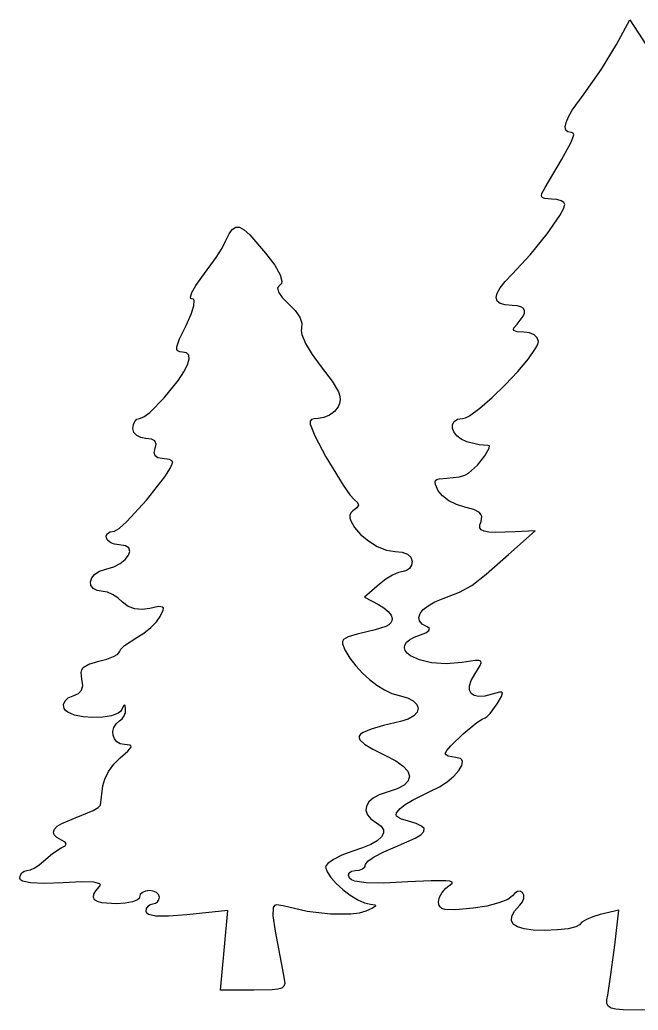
# Model space of a CAD drawing. Extents: x 27 to 278, y 52 to 253.
# Drawn here: x 26.9 to 152.5, y 51.8 to 253 of the extents above; entities that cross this region are included whole.
import ezdxf

# ---------------------------------------------------------------- set-up
doc = ezdxf.new("R2010")
doc.units = 0

msp = doc.modelspace()

# ---------------------------------------------------------------- linework, layer by layer
at = {"layer": 'Layer 1'}
for p, q in [((148.114224, 247.989228), (150.806057, 253.036042)), ((150.806057, 253.036042), (155.856709, 245.287058)), ((145.072577, 242.978705), (148.114224, 247.989228)), ((141.539685, 238.019184), (145.072577, 242.978705)), ((139.131957, 234.655295), (141.539685, 238.019184)), ((138.363504, 233.299475), (139.131957, 234.655295)), ((137.710578, 231.280767), (137.888834, 232.171919)), ((137.888834, 232.171919), (138.363504, 233.299475)), ((137.83137, 230.634155), (137.710578, 231.280767)), ((138.25384, 230.24022), (137.83137, 230.634155)), ((138.980621, 230.107101), (138.25384, 230.24022)), ((139.316642, 230.007347), (138.980621, 230.107101)), ((139.278002, 229.01798), (139.426034, 229.665567)), ((139.426034, 229.665567), (139.316642, 230.007347)), ((136.981409, 224.602582), (138.841751, 228.000806)), ((138.841751, 228.000806), (139.278002, 229.01798)), ((133.598646, 218.960655), (136.981409, 224.602582)), ((132.892843, 217.355891), (132.98309, 217.768831)), ((132.98309, 217.768831), (133.598646, 218.960655)), ((132.957296, 217.047444), (132.892843, 217.355891)), ((133.183708, 216.830374), (132.957296, 217.047444)), ((133.579339, 216.691563), (133.183708, 216.830374)), ((134.907294, 216.596254), (133.579339, 216.691563)), ((135.974951, 216.510357), (134.907294, 216.596254)), ((136.849269, 216.276481), (135.974951, 216.510357)), ((137.440025, 215.930342), (136.849269, 216.276481)), ((137.387855, 214.634167), (137.656993, 215.507657)), ((137.656993, 215.507657), (137.440025, 215.930342)), ((136.638113, 213.27788), (137.387855, 214.634167)), ((134.042847, 209.571484), (136.638113, 213.27788)), ((68.743689, 208.151978), (69.395337, 209.516453)), ((69.395337, 209.516453), (70.041324, 210.434914)), ((70.041324, 210.434914), (70.735485, 210.890612)), ((70.735485, 210.890612), (71.531656, 210.866799)), ((71.531656, 210.866799), (72.483673, 210.346726)), ((72.483673, 210.346726), (73.645373, 209.313645)), ((130.56326, 205.297606), (134.042847, 209.571484)), ((67.959766, 206.625146), (68.743689, 208.151978)), ((73.645373, 209.313645), (76.813164, 205.641459)), ((66.780541, 204.715156), (67.959766, 206.625146)), ((76.813164, 205.641459), (78.676821, 203.144565)), ((126.891418, 201.365386), (130.56326, 205.297606)), ((63.875192, 200.721014), (66.780541, 204.715156)), ((78.676821, 203.144565), (79.782241, 201.233354)), ((125.479002, 199.882181), (126.891418, 201.365386)), ((62.609013, 199.016061), (63.875192, 200.721014)), ((80.026007, 199.44835), (79.731774, 199.138097)), ((79.782241, 201.233354), (80.132775, 199.900355)), ((80.132775, 199.900355), (80.026007, 199.44835)), ((124.47146, 198.591323), (125.479002, 199.882181)), ((61.530268, 196.676468), (61.805228, 197.619852)), ((61.805228, 197.619852), (62.609013, 199.016061)), ((79.422095, 198.86893), (79.265593, 198.538721)), ((79.265593, 198.538721), (79.412462, 197.694441)), ((79.412462, 197.694441), (80.173066, 196.603791)), ((79.731774, 199.138097), (79.422095, 198.86893)), ((123.670965, 196.593322), (123.868785, 197.49448)), ((123.868785, 197.49448), (124.47146, 198.591323)), ((61.611857, 196.41961), (61.530268, 196.676468)), ((61.850564, 196.329989), (61.611857, 196.41961)), ((62.146993, 196.235952), (61.850564, 196.329989)), ((62.312009, 195.959326), (62.146993, 196.235952)), ((62.255143, 194.891193), (62.312009, 195.959326)), ((80.173066, 196.603791), (81.548091, 195.265305)), ((81.548091, 195.265305), (82.841454, 193.941104)), ((123.877992, 195.889517), (123.670965, 196.593322)), ((124.489857, 195.384733), (123.877992, 195.889517)), ((125.506549, 195.080639), (124.489857, 195.384733)), ((61.694642, 193.191374), (62.255143, 194.891193)), ((82.841454, 193.941104), (83.743829, 192.599715)), ((126.928059, 194.978903), (125.506549, 195.080639)), ((127.926201, 194.913294), (126.928059, 194.978903)), ((128.677863, 194.72018), (127.926201, 194.913294)), ((129.181571, 194.405131), (128.677863, 194.72018)), ((129.435849, 193.97372), (129.181571, 194.405131)), ((129.190221, 192.784093), (129.439224, 193.431517)), ((129.439224, 193.431517), (129.435849, 193.97372)), ((60.645181, 190.92565), (61.694642, 193.191374)), ((83.743829, 192.599715), (84.194472, 191.357149)), ((84.194472, 191.357149), (84.132634, 190.329416)), ((127.929186, 191.195867), (129.190221, 192.784093)), ((59.337926, 188.203794), (60.645181, 190.92565)), ((84.132634, 190.329416), (84.062501, 189.796445)), ((84.062501, 189.796445), (84.179302, 189.087939)), ((127.192952, 190.128725), (127.2832, 190.410552)), ((127.264904, 189.91234), (127.192952, 190.128725)), ((127.91652, 189.650567), (127.264904, 189.91234)), ((127.2832, 190.410552), (127.929186, 191.195867)), ((129.280271, 189.574568), (127.91652, 189.650567)), ((130.442184, 189.426313), (129.280271, 189.574568)), ((131.386443, 189.020897), (130.442184, 189.426313)), ((58.799699, 186.554656), (59.337926, 188.203794)), ((84.179302, 189.087939), (84.924182, 187.2416)), ((84.924182, 187.2416), (86.268224, 184.984958)), ((132.020713, 188.417342), (131.386443, 189.020897)), ((132.252655, 187.674673), (132.020713, 188.417342)), ((132.10826, 187.060903), (132.252655, 187.674673)), ((58.808682, 186.057886), (58.799699, 186.554656)), ((58.997577, 185.73993), (58.808682, 186.057886)), ((59.362269, 185.571002), (58.997577, 185.73993)), ((59.898641, 185.521312), (59.362269, 185.571002)), ((60.755282, 185.373704), (59.898641, 185.521312)), ((61.206832, 184.912361), (60.755282, 185.373704)), ((130.211709, 184.106236), (131.697523, 186.238764)), ((131.697523, 186.238764), (132.10826, 187.060903)), ((60.939423, 182.93735), (61.264483, 184.109502)), ((61.264483, 184.109502), (61.206832, 184.912361)), ((86.268224, 184.984958), (88.112377, 182.512569)), ((128.064585, 181.550812), (130.211709, 184.106236)), ((59.127939, 179.817776), (60.230372, 181.506722)), ((60.230372, 181.506722), (60.939423, 182.93735)), ((88.112377, 182.512569), (90.354053, 179.591699)), ((125.525523, 178.846212), (128.064585, 181.550812)), ((56.237558, 176.218578), (59.127939, 179.817776)), ((90.354053, 179.591699), (91.602358, 177.429972)), ((91.602358, 177.429972), (91.887699, 176.553878)), ((122.863895, 176.266156), (125.525523, 178.846212)), ((53.257547, 173.247046), (56.237558, 176.218578)), ((91.965141, 175.771677), (91.848164, 175.051405)), ((91.887699, 176.553878), (91.965141, 175.771677)), ((120.349073, 174.084367), (122.863895, 176.266156)), ((52.043076, 172.342683), (53.257547, 173.247046)), ((90.825981, 173.448392), (89.826414, 172.700966)), ((91.55025, 174.3611), (90.825981, 173.448392)), ((91.848164, 175.051405), (91.55025, 174.3611)), ((118.250429, 172.574565), (120.349073, 174.084367)), ((49.942292, 170.770744), (50.230326, 171.415149)), ((50.230326, 171.415149), (50.656617, 171.850557)), ((50.656617, 171.850557), (51.177173, 172.010471)), ((51.177173, 172.010471), (52.043076, 172.342683)), ((86.146792, 171.816747), (85.861887, 171.465159)), ((85.861887, 171.465159), (85.867303, 170.846479)), ((86.707416, 171.974199), (86.146792, 171.816747)), ((87.529154, 172.010471), (86.707416, 171.974199)), ((88.683491, 172.195949), (87.529154, 172.010471)), ((89.826414, 172.700966), (88.683491, 172.195949)), ((114.776897, 170.812018), (115.117471, 171.430263)), ((115.117471, 171.430263), (115.799792, 171.853528)), ((115.799792, 171.853528), (116.837336, 172.010471)), ((116.837336, 172.010471), (117.441353, 172.157197)), ((117.441353, 172.157197), (118.250429, 172.574565)), ((49.836505, 169.983841), (49.942292, 170.770744)), ((50.046286, 169.196736), (49.836505, 169.983841)), ((50.61757, 168.552356), (50.046286, 169.196736)), ((85.867303, 170.846479), (86.807514, 168.516023)), ((114.764591, 170.070137), (114.776897, 170.812018)), ((115.067076, 169.275965), (114.764591, 170.070137)), ((115.670874, 168.500844), (115.067076, 169.275965)), ((51.463264, 168.117062), (50.61757, 168.552356)), ((52.496277, 167.957218), (51.463264, 168.117062)), ((53.627971, 167.834409), (52.496277, 167.957218)), ((54.31411, 167.460841), (53.627971, 167.834409)), ((54.561851, 166.828805), (54.31411, 167.460841)), ((86.807514, 168.516023), (89.084252, 164.241734)), ((116.562507, 167.816119), (115.670874, 168.500844)), ((117.728498, 167.293132), (116.562507, 167.816119)), ((120.240296, 166.666859), (117.728498, 167.293132)), ((54.194991, 165.072532), (54.378352, 165.930591)), ((54.374854, 164.436033), (54.194991, 165.072532)), ((54.378352, 165.930591), (54.561851, 166.828805)), ((122.010449, 166.53624), (120.240296, 166.666859)), ((121.401128, 164.440841), (122.270778, 165.992522)), ((122.309898, 166.43055), (122.010449, 166.53624)), ((122.270778, 165.992522), (122.309898, 166.43055)), ((54.904836, 164.040157), (54.374854, 164.436033)), ((55.771833, 163.903962), (54.904836, 164.040157)), ((57.305232, 163.668765), (55.771833, 163.903962)), ((57.771695, 163.414178), (57.305232, 163.668765)), ((57.49918, 161.987195), (57.943013, 163.103298)), ((57.943013, 163.103298), (57.771695, 163.414178)), ((89.084252, 164.241734), (92.549271, 158.457405)), ((119.850094, 162.523977), (121.401128, 164.440841)), ((56.315746, 160.163675), (57.49918, 161.987195)), ((118.066267, 160.884709), (119.850094, 162.523977)), ((52.618469, 155.446728), (56.315746, 160.163675)), ((111.257734, 159.059314), (111.360953, 159.387844)), ((111.318711, 158.616682), (111.257734, 159.059314)), ((111.360953, 159.387844), (111.638965, 159.617795)), ((111.638965, 159.617795), (112.102365, 159.764688)), ((112.102365, 159.764688), (113.627713, 159.871396)), ((113.627713, 159.871396), (116.205121, 160.177594)), ((116.205121, 160.177594), (117.298047, 160.497663)), ((117.298047, 160.497663), (118.066267, 160.884709)), ((92.549271, 158.457405), (93.958141, 156.466139)), ((111.890869, 157.327021), (111.318711, 158.616682)), ((112.736751, 156.282831), (111.890869, 157.327021)), ((48.627966, 151.057139), (52.618469, 155.446728)), ((93.958141, 156.466139), (94.896943, 155.459687)), ((94.896943, 155.459687), (95.512108, 154.925337)), ((114.041461, 155.305328), (112.736751, 156.282831)), ((115.627008, 154.504056), (114.041461, 155.305328)), ((94.562628, 153.231302), (94.161469, 152.850367)), ((95.35048, 153.84798), (94.562628, 153.231302)), ((95.66513, 154.40038), (95.35048, 153.84798)), ((95.512108, 154.925337), (95.66513, 154.40038)), ((117.315403, 153.988558), (115.627008, 154.504056)), ((119.147408, 153.50009), (117.315403, 153.988558)), ((120.271577, 152.886442), (119.147408, 153.50009)), ((47.078001, 149.642817), (48.627966, 151.057139)), ((93.965252, 152.374731), (93.956845, 151.820851)), ((93.956845, 151.820851), (94.119116, 151.205187)), ((94.161469, 152.850367), (93.965252, 152.374731)), ((94.119116, 151.205187), (94.887158, 149.854336)), ((120.583858, 152.518949), (120.271577, 152.886442)), ((120.377032, 150.373624), (120.596539, 151.10791)), ((120.737943, 152.103689), (120.583858, 152.518949)), ((120.596539, 151.10791), (120.737943, 152.103689)), ((44.68097, 148.627824), (45.235604, 148.953406)), ((45.235604, 148.953406), (46.121024, 149.099592)), ((46.121024, 149.099592), (47.078001, 149.642817)), ((94.887158, 149.854336), (96.132319, 148.453845)), ((120.377578, 149.800826), (120.377032, 150.373624)), ((120.643211, 149.375687), (120.377578, 149.800826)), ((121.218965, 149.084381), (120.643211, 149.375687)), ((122.149873, 148.913081), (121.218965, 149.084381)), ((127.523858, 148.98094), (123.480968, 148.847959)), ((126.172776, 144.359811), (131.577114, 149.206179)), ((131.577114, 149.206179), (127.523858, 148.98094)), ((44.435555, 148.184147), (44.68097, 148.627824)), ((44.477793, 147.683675), (44.435555, 148.184147)), ((44.786117, 147.187711), (44.477793, 147.683675)), ((45.338961, 146.757554), (44.786117, 147.187711)), ((96.132319, 148.453845), (97.717538, 147.135378)), ((97.717538, 147.135378), (99.505754, 146.030602)), ((123.480968, 148.847959), (122.149873, 148.913081)), ((46.114758, 146.454506), (45.338961, 146.757554)), ((47.091941, 146.339868), (46.114758, 146.454506)), ((48.322333, 146.164656), (47.091941, 146.339868)), ((49.010953, 145.694983), (48.322333, 146.164656)), ((48.948282, 144.208038), (49.204152, 145.014796)), ((49.204152, 145.014796), (49.010953, 145.694983)), ((99.505754, 146.030602), (101.359906, 145.271182)), ((101.359906, 145.271182), (103.142934, 144.988782)), ((103.142934, 144.988782), (104.589976, 144.85081)), ((47.274739, 142.550593), (48.289694, 143.358655)), ((48.289694, 143.358655), (48.948282, 144.208038)), ((104.589976, 144.85081), (105.671097, 144.45197)), ((105.671097, 144.45197), (106.347916, 143.81488)), ((106.347916, 143.81488), (106.582052, 142.962156)), ((106.582052, 142.962156), (106.43845, 142.175255)), ((121.646607, 140.350594), (126.172776, 144.359811)), ((42.136921, 140.366639), (43.086614, 140.980803)), ((43.086614, 140.980803), (44.361128, 141.394208)), ((44.361128, 141.394208), (45.949766, 141.867795)), ((45.949766, 141.867795), (47.274739, 142.550593)), ((104.762153, 140.935529), (103.818581, 140.73003)), ((105.468783, 141.095443), (104.762153, 140.935529)), ((106.047454, 141.530851), (105.468783, 141.095443)), ((106.43845, 142.175255), (106.047454, 141.530851)), ((41.250901, 138.851505), (41.521774, 139.630584)), ((41.521774, 139.630584), (42.136921, 140.366639)), ((101.248962, 139.342398), (99.939419, 138.331177)), ((102.594767, 140.170501), (101.248962, 139.342398)), ((103.818581, 140.73003), (102.594767, 140.170501)), ((118.736979, 138.071767), (121.646607, 140.350594)), ((41.334028, 138.108268), (41.250901, 138.851505)), ((41.78088, 137.479739), (41.334028, 138.108268)), ((42.601186, 137.044787), (41.78088, 137.479739)), ((43.804671, 136.882276), (42.601186, 137.044787)), ((44.668654, 136.711597), (43.804671, 136.882276)), ((99.939419, 138.331177), (96.936566, 135.726816)), ((116.228986, 136.706035), (118.736979, 138.071767)), ((45.701132, 136.246876), (44.668654, 136.711597)), ((46.772539, 135.559087), (45.701132, 136.246876)), ((47.75331, 134.719204), (46.772539, 135.559087)), ((96.936566, 135.726816), (99.732688, 134.230381)), ((111.209836, 134.726273), (112.907722, 135.436102)), ((112.907722, 135.436102), (116.228986, 136.706035)), ((48.910475, 133.831622), (47.75331, 134.719204)), ((50.23016, 133.316576), (48.910475, 133.831622)), ((51.704337, 133.175952), (50.23016, 133.316576)), ((53.32498, 133.411637), (51.704337, 133.175952)), ((55.071802, 133.779262), (53.32498, 133.411637)), ((55.921005, 133.696831), (55.071802, 133.779262)), ((55.416283, 131.805751), (55.995022, 133.070332)), ((56.04726, 133.457466), (55.921005, 133.696831)), ((55.995022, 133.070332), (56.04726, 133.457466)), ((99.732688, 134.230381), (100.818365, 133.543138)), ((100.818365, 133.543138), (101.70744, 132.77815)), ((108.204548, 132.366802), (108.843474, 133.165624)), ((108.843474, 133.165624), (109.850161, 133.96078)), ((109.850161, 133.96078), (111.209836, 134.726273)), ((54.63002, 130.702979), (55.416283, 131.805751)), ((101.70744, 132.77815), (102.308166, 132.028681)), ((102.473721, 130.899318), (102.276369, 130.479094)), ((102.308166, 132.028681), (102.528796, 131.387997)), ((102.528796, 131.387997), (102.473721, 130.899318)), ((107.948161, 131.590314), (108.204548, 132.366802)), ((108.089089, 130.862158), (107.948161, 131.590314)), ((108.642107, 130.208332), (108.089089, 130.862158)), ((52.072722, 128.398527), (53.463004, 129.519933)), ((53.463004, 129.519933), (54.63002, 130.702979)), ((99.100408, 129.048659), (95.405843, 128.179861)), ((101.262078, 129.757192), (99.100408, 129.048659)), ((101.888552, 130.10562), (101.262078, 129.757192)), ((102.276369, 130.479094), (101.888552, 130.10562)), ((109.621992, 129.654836), (108.642107, 130.208332)), ((109.402852, 128.463677), (110.020759, 128.895746)), ((110.101511, 129.302046), (109.621992, 129.654836)), ((110.020759, 128.895746), (110.101511, 129.302046)), ((48.157268, 125.866165), (50.616663, 127.480675)), ((50.616663, 127.480675), (52.072722, 128.398527)), ((92.63598, 127.064698), (92.454615, 126.682808)), ((93.586262, 127.671932), (92.63598, 127.064698)), ((95.405843, 128.179861), (93.586262, 127.671932)), ((105.42166, 126.522892), (106.054834, 127.061254)), ((106.054834, 127.061254), (106.998238, 127.568994)), ((106.998238, 127.568994), (108.270906, 128.033577)), ((108.270906, 128.033577), (109.402852, 128.463677)), ((47.134337, 124.601565), (47.409113, 125.142892)), ((47.409113, 125.142892), (48.157268, 125.866165)), ((92.454615, 126.682808), (92.45192, 126.226851)), ((92.45192, 126.226851), (92.931005, 125.027078)), ((92.931005, 125.027078), (93.967448, 123.336526)), ((105.009868, 125.40445), (105.079683, 125.966446)), ((105.193184, 124.849442), (105.009868, 125.40445)), ((105.079683, 125.966446), (105.42166, 126.522892)), ((105.610596, 124.313957), (105.193184, 124.849442)), ((42.958608, 122.668987), (44.579966, 123.10522)), ((44.579966, 123.10522), (45.907718, 123.615001)), ((45.907718, 123.615001), (46.804846, 124.134919)), ((46.804846, 124.134919), (47.134337, 124.601565)), ((93.967448, 123.336526), (95.171371, 121.738465)), ((106.243071, 123.810532), (105.610596, 124.313957)), ((108.077074, 122.950005), (106.243071, 123.810532)), ((110.542927, 122.36815), (108.077074, 122.950005)), ((119.384833, 122.819773), (116.761108, 122.441617)), ((120.127559, 122.83238), (119.384833, 122.819773)), ((120.52975, 122.690631), (120.127559, 122.83238)), ((39.324984, 120.416718), (39.458718, 120.9467)), ((39.458718, 120.9467), (39.759485, 121.392063)), ((39.759485, 121.392063), (40.927262, 122.097266)), ((40.927262, 122.097266), (42.958608, 122.668987)), ((95.171371, 121.738465), (96.508332, 120.261909)), ((113.488361, 122.165258), (110.542927, 122.36815)), ((116.761108, 122.441617), (113.488361, 122.165258)), ((119.316508, 120.02943), (120.429196, 121.833936)), ((120.429196, 121.833936), (120.620573, 122.366994)), ((120.620573, 122.366994), (120.52975, 122.690631)), ((39.493467, 119.034571), (39.324984, 120.416718)), ((39.665302, 117.774715), (39.493467, 119.034571)), ((96.508332, 120.261909), (97.94389, 118.93587)), ((97.94389, 118.93587), (99.443602, 117.78936)), ((118.252841, 117.662909), (118.60527, 118.751966)), ((118.60527, 118.751966), (119.316508, 120.02943)), ((38.774393, 116.11332), (39.430419, 116.809931)), ((39.430419, 116.809931), (39.665302, 117.774715)), ((99.443602, 117.78936), (100.973026, 116.851393)), ((100.973026, 116.851393), (102.497719, 116.15098)), ((118.245277, 116.778084), (118.252841, 117.662909)), ((118.568632, 116.113316), (118.245277, 116.778084)), ((36.06947, 114.653662), (36.717013, 115.252126)), ((36.717013, 115.252126), (37.682799, 115.657983)), ((37.682799, 115.657983), (38.774393, 116.11332)), ((102.497719, 116.15098), (103.98324, 115.717134)), ((103.98324, 115.717134), (105.626527, 115.248436)), ((105.626527, 115.248436), (106.81315, 114.624286)), ((119.208963, 115.684433), (118.568632, 116.113316)), ((120.152324, 115.507258), (119.208963, 115.684433)), ((121.38477, 115.597619), (120.152324, 115.507258)), ((122.892357, 115.97134), (121.38477, 115.597619)), ((124.340819, 116.366939), (122.892357, 115.97134)), ((123.906345, 114.031926), (124.778581, 115.529653)), ((124.744674, 116.386007), (124.340819, 116.366939)), ((124.946483, 116.263851), (124.744674, 116.386007)), ((124.778581, 115.529653), (124.946483, 116.263851)), ((35.77993, 113.919153), (36.06947, 114.653662)), ((35.888154, 113.105161), (35.77993, 113.919153)), ((36.160367, 112.682804), (35.888154, 113.105161)), ((47.590625, 112.900525), (47.312417, 112.48779)), ((47.91025, 113.589881), (47.590625, 112.900525)), ((48.140112, 113.832143), (47.91025, 113.589881)), ((48.292263, 113.628532), (48.140112, 113.832143)), ((48.378753, 112.980267), (48.292263, 113.628532)), ((48.313561, 112.28959), (48.378753, 112.980267)), ((106.81315, 114.624286), (107.54087, 113.895066)), ((107.54087, 113.895066), (107.807451, 113.111158)), ((107.807451, 113.111158), (107.610656, 112.322944)), ((122.46025, 112.039637), (123.906345, 114.031926)), ((36.615458, 112.312927), (36.160367, 112.682804)), ((37.969998, 111.732443), (36.615458, 112.312927)), ((39.743227, 111.367356), (37.969998, 111.732443)), ((41.726601, 111.221313), (39.743227, 111.367356)), ((43.711573, 111.297961), (41.726601, 111.221313)), ((45.489598, 111.600947), (43.711573, 111.297961)), ((46.852131, 112.13392), (45.489598, 111.600947)), ((47.312417, 112.48779), (46.852131, 112.13392)), ((47.134337, 110.536129), (47.650521, 110.987322)), ((47.650521, 110.987322), (48.057206, 111.598542)), ((48.057206, 111.598542), (48.313561, 112.28959)), ((105.817994, 110.935132), (104.217653, 110.436299)), ((106.94825, 111.580808), (105.817994, 110.935132)), ((107.610656, 112.322944), (106.94825, 111.580808)), ((119.734298, 110.211008), (120.799028, 110.937098)), ((120.799028, 110.937098), (121.456749, 111.210025)), ((121.456749, 111.210025), (121.862986, 111.433199)), ((121.862986, 111.433199), (122.46025, 112.039637)), ((45.805087, 108.431975), (45.994087, 109.214846)), ((45.994087, 109.214846), (46.432806, 109.936789)), ((46.432806, 109.936789), (47.134337, 110.536129)), ((98.251454, 108.886641), (96.620354, 108.184072)), ((100.777098, 109.622053), (98.251454, 108.886641)), ((104.217653, 110.436299), (100.777098, 109.622053)), ((116.993721, 107.943853), (119.734298, 110.211008)), ((45.852714, 107.649854), (45.805087, 108.431975)), ((46.123876, 106.930158), (45.852714, 107.649854)), ((46.605481, 106.334563), (46.123876, 106.930158)), ((95.863437, 107.468356), (95.806432, 107.091195)), ((95.806432, 107.091195), (95.960337, 106.693502)), ((96.133896, 107.830732), (95.863437, 107.468356)), ((95.960337, 106.693502), (96.890689, 105.813521)), ((96.620354, 108.184072), (96.133896, 107.830732)), ((114.454838, 105.497596), (116.993721, 107.943853)), ((47.284436, 105.924746), (46.605481, 106.334563)), ((48.14765, 105.762383), (47.284436, 105.924746)), ((49.225062, 105.635292), (48.14765, 105.762383)), ((48.835186, 104.399047), (49.467852, 105.224011)), ((49.453337, 105.473269), (49.225062, 105.635292)), ((49.467852, 105.224011), (49.453337, 105.473269)), ((96.890689, 105.813521), (98.634131, 104.782421)), ((98.634131, 104.782421), (101.170297, 103.554214)), ((113.642227, 104.547627), (114.454838, 105.497596)), ((46.008675, 101.750212), (47.286226, 103.030906)), ((47.286226, 103.030906), (48.835186, 104.399047)), ((101.170297, 103.554214), (103.274327, 102.455867)), ((113.337473, 103.961271), (113.642227, 104.547627)), ((113.501137, 103.628859), (113.337473, 103.961271)), ((113.946757, 103.35664), (113.501137, 103.628859)), ((115.411631, 103.105153), (113.946757, 103.35664)), ((116.403975, 102.894879), (115.411631, 103.105153)), ((116.672897, 102.648626), (116.403975, 102.894879)), ((44.914813, 100.249161), (46.008675, 101.750212)), ((103.274327, 102.455867), (104.790945, 101.371194)), ((104.790945, 101.371194), (105.719407, 100.316416)), ((116.071948, 100.448627), (116.668748, 101.478132)), ((116.668748, 101.478132), (116.801218, 102.323044)), ((116.801218, 102.323044), (116.672897, 102.648626)), ((43.743183, 97.333734), (44.120896, 98.71469)), ((44.120896, 98.71469), (44.914813, 100.249161)), ((105.719407, 100.316416), (106.058972, 99.307754)), ((106.058972, 99.307754), (105.808898, 98.36143)), ((113.746905, 98.18977), (115.076206, 99.323012)), ((115.076206, 99.323012), (116.071948, 100.448627)), ((43.253508, 93.41459), (43.743183, 97.333734)), ((103.536863, 96.72068), (101.513417, 96.058696)), ((104.968443, 97.493664), (103.536863, 96.72068)), ((105.808898, 98.36143), (104.968443, 97.493664)), ((110.349174, 96.254339), (112.149433, 97.137384)), ((112.149433, 97.137384), (113.746905, 98.18977)), ((98.677736, 94.853517), (97.804974, 94.083215)), ((99.917625, 95.522718), (98.677736, 94.853517)), ((101.513417, 96.058696), (99.917625, 95.522718)), ((106.698824, 94.469867), (110.349174, 96.254339)), ((41.742651, 92.314491), (42.813429, 92.938673)), ((42.813429, 92.938673), (43.253508, 93.41459)), ((97.310557, 93.243932), (97.205709, 92.367786)), ((97.804974, 94.083215), (97.310557, 93.243932)), ((103.434151, 91.843673), (104.161085, 92.731249)), ((104.161085, 92.731249), (105.189355, 93.537027)), ((105.189355, 93.537027), (106.698824, 94.469867)), ((35.40247, 89.735372), (38.35229, 90.945414)), ((38.35229, 90.945414), (41.742651, 92.314491)), ((97.205709, 92.367786), (97.501648, 91.486898)), ((97.501648, 91.486898), (98.209597, 90.633389)), ((98.209597, 90.633389), (99.340777, 89.839377)), ((103.336307, 91.494224), (103.434151, 91.843673)), ((103.427099, 91.190101), (103.336307, 91.494224)), ((104.209254, 90.665124), (103.427099, 91.190101)), ((105.849939, 90.163337), (104.209254, 90.665124)), ((33.900534, 88.544424), (34.469391, 89.135802)), ((34.469391, 89.135802), (35.40247, 89.735372)), ((99.340777, 89.839377), (100.28279, 89.161709)), ((100.28279, 89.161709), (100.762174, 88.45109)), ((107.438994, 89.690728), (105.849939, 90.163337)), ((108.4936, 89.194265), (107.438994, 89.690728)), ((109.006731, 88.66007), (108.4936, 89.194265)), ((108.97136, 88.074263), (109.006731, 88.66007)), ((33.69815, 87.964655), (33.900534, 88.544424)), ((33.864491, 87.399914), (33.69815, 87.964655)), ((34.401806, 86.85362), (33.864491, 87.399914)), ((35.312347, 86.32919), (34.401806, 86.85362)), ((100.364646, 86.967996), (99.503532, 86.214021)), ((100.786826, 87.716769), (100.364646, 86.967996)), ((100.762174, 88.45109), (100.786826, 87.716769)), ((103.20434, 84.937346), (107.227009, 86.6923)), ((107.227009, 86.6923), (108.380461, 87.422966)), ((108.380461, 87.422966), (108.97136, 88.074263)), ((33.518539, 83.622713), (35.288217, 84.744879)), ((35.288217, 84.744879), (36.05599, 85.171515)), ((36.067176, 85.906176), (35.312347, 86.32919)), ((36.05599, 85.171515), (36.31535, 85.539449)), ((36.31535, 85.539449), (36.067176, 85.906176)), ((96.496098, 84.727461), (94.365575, 84.013376)), ((98.211383, 85.464093), (96.496098, 84.727461)), ((99.503532, 86.214021), (98.211383, 85.464093)), ((100.843637, 83.937985), (103.20434, 84.937346)), ((31.669245, 82.042717), (33.518539, 83.622713)), ((92.289195, 83.267462), (90.588818, 82.420902)), ((94.365575, 84.013376), (92.289195, 83.267462)), ((97.604201, 82.040489), (98.910426, 82.933416)), ((98.910426, 82.933416), (100.843637, 83.937985)), ((29.028128, 80.287134), (29.897907, 80.696622)), ((29.897907, 80.696622), (30.81496, 81.302663)), ((30.81496, 81.302663), (31.669245, 82.042717)), ((89.127101, 81.189973), (89.017955, 80.842067)), ((89.017955, 80.842067), (89.294961, 79.884248)), ((89.439916, 81.577752), (89.127101, 81.189973)), ((90.588818, 82.420902), (89.439916, 81.577752)), ((96.505714, 80.500788), (96.958255, 80.894851)), ((96.958255, 80.894851), (97.124461, 81.376054)), ((97.124461, 81.376054), (97.604201, 82.040489)), ((26.86807, 78.628254), (26.982294, 79.213969)), ((27.003441, 78.281168), (26.86807, 78.628254)), ((26.982294, 79.213969), (27.293299, 79.693621)), ((27.293299, 79.693621), (27.753588, 80.017711)), ((27.753588, 80.017711), (28.315663, 80.13674)), ((28.315663, 80.13674), (29.028128, 80.287134)), ((89.294961, 79.884248), (90.04921, 78.740215)), ((90.04921, 78.740215), (91.165545, 77.505148)), ((93.634737, 79.220625), (93.772156, 79.705183)), ((93.857984, 78.605668), (93.634737, 79.220625)), ((93.772156, 79.705183), (94.242516, 80.022753)), ((94.248314, 78.252373), (93.857984, 78.605668)), ((94.242516, 80.022753), (95.018092, 80.13674)), ((95.018092, 80.13674), (95.835954, 80.23453)), ((95.835954, 80.23453), (96.505714, 80.500788)), ((27.410575, 77.999671), (27.003441, 78.281168)), ((29.046274, 77.632777), (27.410575, 77.999671)), ((31.787445, 77.526241), (29.046274, 77.632777)), ((35.646366, 77.678732), (31.787445, 77.526241)), ((39.395409, 77.838275), (35.646366, 77.678732)), ((41.886177, 77.75979), (39.395409, 77.838275)), ((43.11478, 77.443687), (41.886177, 77.75979)), ((42.324948, 76.038566), (43.077328, 76.890375)), ((43.077328, 76.890375), (43.254554, 77.196657)), ((43.254554, 77.196657), (43.11478, 77.443687)), ((91.165545, 77.505148), (92.52881, 76.27423)), ((94.940537, 77.97283), (94.248314, 78.252373)), ((97.252559, 77.633559), (94.940537, 77.97283)), ((100.837852, 77.584973), (97.252559, 77.633559)), ((105.740217, 77.824192), (100.837852, 77.584973)), ((110.437247, 78.076095), (105.740217, 77.824192)), ((113.415514, 78.06754), (110.437247, 78.076095)), ((112.675206, 75.703805), (113.420812, 76.582483)), ((114.269138, 77.964998), (113.415514, 78.06754)), ((113.420812, 76.582483), (114.33129, 77.26148)), ((114.703901, 77.796632), (114.269138, 77.964998)), ((114.33129, 77.26148), (114.723415, 77.562205)), ((114.723415, 77.562205), (114.703901, 77.796632)), ((41.810058, 74.707079), (41.90137, 75.312)), ((42.054479, 74.220209), (41.810058, 74.707079)), ((41.90137, 75.312), (42.324948, 76.038566)), ((51.18759, 74.732394), (51.091074, 74.460991)), ((51.347503, 75.256992), (51.18759, 74.732394)), ((51.782911, 75.686599), (51.347503, 75.256992)), ((52.427315, 75.976876), (51.782911, 75.686599)), ((53.214216, 76.083487), (52.427315, 75.976876)), ((54.001118, 75.976876), (53.214216, 76.083487)), ((54.645522, 75.686599), (54.001118, 75.976876)), ((55.080929, 75.256992), (54.645522, 75.686599)), ((55.240843, 74.732394), (55.080929, 75.256992)), ((55.134234, 74.207795), (55.240843, 74.732394)), ((92.52881, 76.27423), (94.023849, 75.142641)), ((94.023849, 75.142641), (95.535507, 74.205561)), ((111.986387, 73.801518), (112.171416, 74.738974)), ((112.171416, 74.738974), (112.675206, 75.703805)), ((127.010826, 74.995334), (126.054703, 74.275565)), ((127.493922, 75.571106), (127.010826, 74.995334)), ((128.039269, 75.892881), (127.493922, 75.571106)), ((128.579983, 75.938062), (128.039269, 75.892881)), ((129.049179, 75.68405), (128.579983, 75.938062)), ((128.989233, 73.787992), (129.283461, 74.510488)), ((129.310028, 75.170895), (129.049179, 75.68405)), ((129.283461, 74.510488), (129.310028, 75.170895)), ((42.638097, 73.847792), (42.054479, 74.220209)), ((43.564378, 73.586232), (42.638097, 73.847792)), ((46.458793, 73.3813), (43.564378, 73.586232)), ((48.294896, 73.487912), (46.458793, 73.3813)), ((49.798506, 73.778189), (48.294896, 73.487912)), ((50.814458, 74.207795), (49.798506, 73.778189)), ((51.091074, 74.460991), (50.814458, 74.207795)), ((52.645284, 72.437077), (52.935557, 72.92788)), ((52.935557, 72.92788), (53.365159, 73.259504)), ((53.365159, 73.259504), (53.88976, 73.3813)), ((53.88976, 73.3813), (54.41436, 73.487912)), ((54.41436, 73.487912), (54.843962, 73.778189)), ((54.843962, 73.778189), (55.134234, 74.207795)), ((78.371329, 72.634651), (78.318899, 70.954696)), ((78.614303, 73.029015), (78.371329, 72.634651)), ((79.020246, 73.185021), (78.614303, 73.029015)), ((80.376435, 72.958119), (79.020246, 73.185021)), ((85.276762, 71.845515), (80.376435, 72.958119)), ((95.535507, 74.205561), (96.948628, 73.558172)), ((96.948628, 73.558172), (98.148055, 73.295654)), ((98.534714, 72.484066), (97.161062, 71.876708)), ((98.148055, 73.295654), (99.018792, 73.180001)), ((99.150818, 72.913984), (98.534714, 72.484066)), ((99.018792, 73.180001), (99.177732, 73.066634)), ((99.177732, 73.066634), (99.150818, 72.913984)), ((112.047421, 73.201718), (111.986387, 73.801518)), ((112.258068, 72.741759), (112.047421, 73.201718)), ((112.659649, 72.413841), (112.258068, 72.741759)), ((118.97778, 72.481863), (115.4232, 72.144331)), ((121.774593, 72.936357), (118.97778, 72.481863)), ((124.22143, 73.561748), (121.774593, 72.936357)), ((126.054703, 74.275565), (124.22143, 73.561748)), ((127.406185, 71.889319), (128.447097, 73.088571)), ((128.447097, 73.088571), (128.989233, 73.787992)), ((52.538675, 71.837742), (52.645284, 72.437077)), ((52.656186, 71.472511), (52.538675, 71.837742)), ((53.015623, 71.189157), (52.656186, 71.472511)), ((54.501706, 70.864696), (53.015623, 71.189157)), ((57.079787, 70.857597), (54.501706, 70.864696)), ((60.832726, 71.161094), (57.079787, 70.857597)), ((69.126789, 72.027985), (60.832726, 71.161094)), ((68.391814, 63.922611), (69.126789, 72.027985)), ((78.318899, 70.954696), (78.752172, 67.792848)), ((90.029264, 71.273688), (85.276762, 71.845515)), ((94.151508, 71.273724), (90.029264, 71.273688)), ((95.825523, 71.497904), (94.151508, 71.273724)), ((97.161062, 71.876708), (95.825523, 71.497904)), ((113.293484, 72.210163), (112.659649, 72.413841)), ((115.4232, 72.144331), (113.293484, 72.210163)), ((126.75627, 69.971823), (126.842527, 70.850453)), ((126.842527, 70.850453), (127.406185, 71.889319)), ((143.303603, 70.735755), (142.009012, 70.196819)), ((144.80185, 71.184355), (143.303603, 70.735755)), ((148.569014, 72.107631), (144.80185, 71.184355)), ((147.760145, 64.975734), (148.569014, 72.107631)), ((127.147562, 69.253279), (126.75627, 69.971823)), ((128.016549, 68.694672), (127.147562, 69.253279)), ((129.363378, 68.295852), (128.016549, 68.694672)), ((139.885315, 68.675596), (138.31494, 68.312456)), ((140.584349, 69.119039), (139.885315, 68.675596)), ((141.056464, 69.635322), (140.584349, 69.119039)), ((142.009012, 70.196819), (141.056464, 69.635322)), ((78.752172, 67.792848), (80.446987, 58.857142)), ((131.188198, 68.05667), (129.363378, 68.295852)), ((133.491153, 67.976976), (131.188198, 68.05667)), ((136.105971, 68.067091), (133.491153, 67.976976)), ((138.31494, 68.312456), (136.105971, 68.067091)), ((147.006873, 59.045845), (147.760145, 64.975734)), ((67.656851, 55.817211), (68.391814, 63.922611)), ((68.391814, 63.922611), (68.391814, 63.922611)), ((80.446987, 58.857142), (80.699125, 57.180224)), ((146.331658, 54.803887), (147.006873, 59.045845)), ((80.529187, 56.64328), (80.085618, 56.268796)), ((80.699125, 57.180224), (80.529187, 56.64328)), ((74.430619, 55.817211), (67.656851, 55.817211)), ((78.148703, 55.891558), (74.430619, 55.817211)), ((79.311196, 56.027859), (78.148703, 55.891558)), ((80.085618, 56.268796), (79.311196, 56.027859)), ((146.168585, 53.841365), (146.331658, 54.803887)), ((146.331658, 54.803887), (146.331658, 54.803887)), ((146.175563, 53.106514), (146.168585, 53.841365)), ((146.432445, 52.568718), (146.175563, 53.106514)), ((147.019085, 52.197359), (146.432445, 52.568718)), ((148.015335, 51.961821), (147.019085, 52.197359)), ((149.501048, 51.831486), (148.015335, 51.961821)), ((154.260279, 51.763958), (149.501048, 51.831486))]:
    msp.add_line(p, q, dxfattribs=at)

doc.saveas('drawing.dxf')
